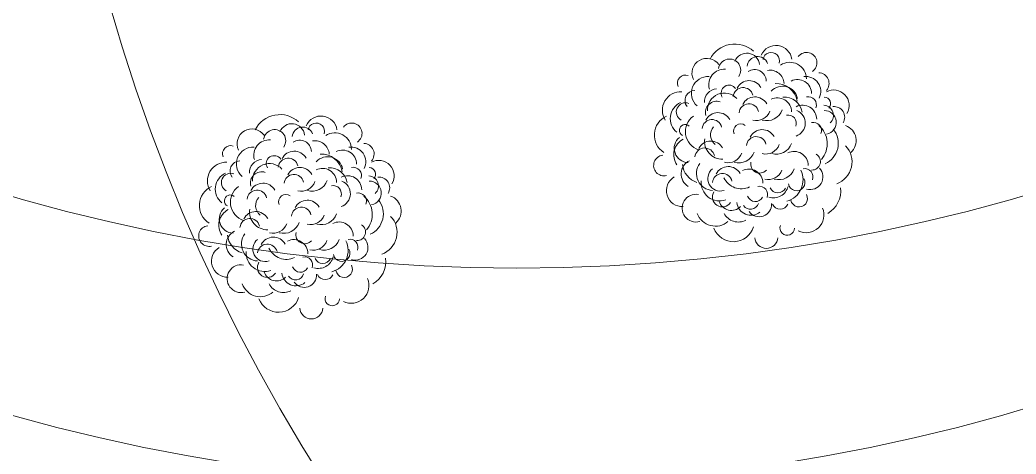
# Model space of a CAD drawing. Header units: millimetres. Extents: x 664 to 1534, y 1164 to 2765.
# Drawn here: x 724.49 to 732.79, y 1333.3 to 1336.91 of the extents above; entities that cross this region are included whole.
import ezdxf

# ---------------------------------------------------------------- set-up
doc = ezdxf.new("R2010")
doc.units = ezdxf.units.MM
doc.layers.add('Barra', color=9, linetype='Continuous', lineweight=9)
doc.layers.add('Jardim', color=92, linetype='Continuous', lineweight=20)

msp = doc.modelspace()

# ---------------------------------------------------------------- hatches: boundary and pattern name
at = {"layer": 'Jardim'}
h = msp.add_hatch(dxfattribs=at)
h.set_pattern_fill('GRASS', color=256, scale=0.04, angle=120, style=0)
h.set_pattern_definition([(210, (175.9079, -101.2197), (-0.26295997, -0.98137997), [0.1905, -1.24634]), (165, (175.9079, -101.2197), (-0.26296015, -0.98138064), [0.1905, -0.8255]), (255, (175.9079, -101.2197), (0.98138064, -0.26296015), [0.1905, -0.8255])])
edge = h.paths.add_edge_path()
edge.add_line((720.4807, 1355.4641), (727.4807, 1355.4641))
edge.add_line((727.4807, 1355.4641), (727.4807, 1359.2641))
edge.add_line((727.4807, 1359.2641), (763.261, 1359.2641))
edge.add_spline(control_points=[(763.261, 1359.2641), (762.538, 1359.8858), (760.7276, 1361.7391), (760.9005, 1364.5087), (761.0119, 1366.2941)], knot_values=[0, 0, 0, 0, 2.755825, 7.755327, 7.755327, 7.755327, 7.755327], degree=3, periodic=0)
edge.add_line((761.0119, 1366.2941), (761.0119, 1377.2941))
edge.add_line((761.0119, 1377.2941), (731.4807, 1377.2941))
edge.add_line((731.4807, 1377.2941), (731.4807, 1381.0441))
edge.add_line((731.4807, 1381.0441), (724.9807, 1381.0441))
edge.add_line((724.9807, 1381.0441), (710.9807, 1381.0441))
edge.add_arc((710.9807, 1380.0441), 1, 90, 180)
edge.add_line((709.9807, 1380.0441), (709.9807, 1342.4641))
edge.add_arc((708.9807, 1342.4641), 1, 270, 360, ccw=False)
edge.add_line((708.9807, 1341.4641), (704.9807, 1341.4641))
edge.add_arc((704.9807, 1340.4641), 1, 90, 180)
edge.add_line((703.9807, 1340.4641), (703.9807, 1331.7101))
edge.add_arc((704.9807, 1331.7101), 1, 180, 270)
edge.add_line((704.9807, 1330.7101), (709.9807, 1330.7101))
edge.add_line((709.9807, 1330.7101), (716.4807, 1342.4641))
edge.add_line((716.4807, 1342.4641), (720.4807, 1342.4641))
edge.add_line((720.4807, 1342.4641), (720.4807, 1355.4641))

# ---------------------------------------------------------------- linework, layer by layer
at = {"layer": 'Barra'}
for centre in [(728.6307, 1349.8434), (728.5507, 1348.0474), (735.4407, 1341.3641), (731.0625, 1341.2769), (739.6705, 1341.1441)]:
    msp.add_circle(centre, 15, dxfattribs=at)
at = {"layer": 'Jardim'}
for centre, radius, start, end in [((730.4469, 1336.4743), 0.2329, 48.28337, 152.85399), ((730.7889, 1336.562), 0.1338, 7.98267, 156.85447), ((730.5461, 1336.5251), 0.1065, 6.52948, 158.40049), ((730.6365, 1336.515), 0.0884, 21.16688, 173.9023), ((730.7489, 1336.5683), 0.0689, 342.93671, 170.05732), ((731.0438, 1336.5512), 0.0864, 303.6973, 143.09374), ((730.2131, 1336.4648), 0.1237, 35.1074, 205.13555), ((730.4027, 1336.4904), 0.0925, 325.40107, 171.55952), ((730.9038, 1336.4177), 0.1381, 359.92819, 123.51165), ((730.0368, 1336.381), 0.0684, 71.50625, 201.72963), ((730.2241, 1336.2972), 0.1399, 86.85597, 228.44396), ((730.3572, 1336.3695), 0.1282, 85.35064, 196.48032), ((730.6114, 1336.3982), 0.0969, 0.91964, 124.75563), ((730.7382, 1336.371), 0.1191, 4.1483, 99.37848), ((731.0378, 1336.3143), 0.1234, 332.72766, 97.98182), ((731.1425, 1336.3801), 0.0882, 318.88006, 88.31284), ((730.3986, 1336.2999), 0.066, 34.34073, 210.9284), ((730.5653, 1336.2906), 0.1126, 28.93752, 153.19587), ((730.8433, 1336.2292), 0.1277, 11.45563, 137.24534), ((730.795, 1336.2079), 0.1707, 8.24003, 94.09258), ((730.968, 1336.2949), 0.1174, 0.18665, 116.63362), ((729.9973, 1336.157), 0.1543, 86.99493, 212.24909), ((730.1154, 1336.2379), 0.0842, 92.37076, 216.90541), ((730.3003, 1336.2272), 0.1071, 93.3457, 183.39687), ((730.3595, 1336.1588), 0.1413, 42.65784, 182.21739), ((730.5156, 1336.2625), 0.0827, 13.77423, 173.72093), ((731.2692, 1336.1974), 0.1286, 328.98613, 117.91307), ((730.0554, 1336.0873), 0.1467, 114.45392, 230.90089), ((730.036, 1336.1421), 0.0769, 69.89615, 241.56931), ((730.2951, 1336.1374), 0.0942, 71.85538, 194.98483), ((730.5632, 1336.1271), 0.0827, 13.77423, 173.72093), ((730.6129, 1336.1552), 0.1126, 28.93752, 153.19587), ((730.8009, 1336.1427), 0.1174, 0.18665, 116.63362), ((730.858, 1336.115), 0.1509, 10.21959, 94.20456), ((731.0101, 1336.0816), 0.1174, 0.18665, 116.63362), ((731.058, 1336.2016), 0.0674, 338.10349, 102.63814), ((731.1821, 1336.1136), 0.085, 313.69062, 86.21275), ((731.1882, 1336.2119), 0.0547, 317.23898, 87.46236), ((726.6595, 1335.8875), 0.2329, 48.28337, 152.85399), ((727.0014, 1335.9752), 0.1338, 7.98267, 156.85447), ((729.9484, 1335.9512), 0.1727, 114.19546, 237.77892), ((730.1943, 1335.979), 0.1596, 125.7229, 251.51261), ((730.3054, 1336.0244), 0.1126, 28.93752, 153.19587), ((730.6243, 1336.1912), 0.1207, 255.95233, 339.93729), ((730.7127, 1336.2066), 0.1366, 253.97276, 339.82531), ((730.891, 1336.0495), 0.0674, 338.10349, 102.63814), ((730.9201, 1336.0496), 0.113, 288.39057, 67.95012), ((731.1914, 1336.0558), 0.099, 280.84013, 90.86829), ((731.2716, 1336.0989), 0.089, 328.29983, 96.12531), ((726.7587, 1335.9384), 0.1065, 6.52948, 158.40049), ((726.9614, 1335.9816), 0.0689, 342.93671, 170.05732), ((727.2564, 1335.9645), 0.0864, 303.6973, 143.09374), ((730.0329, 1335.9908), 0.0483, 46.36687, 243.34511), ((730.2557, 1335.9964), 0.0827, 13.77423, 173.72093), ((730.4951, 1335.9838), 0.0595, 51.56054, 204.14125), ((731.1001, 1335.9883), 0.0674, 338.10349, 102.63814), ((731.0178, 1335.8788), 0.1977, 318.76682, 49.8869), ((731.3229, 1335.9048), 0.1333, 311.61104, 69.97858), ((726.4257, 1335.878), 0.1237, 35.1074, 205.13555), ((726.6153, 1335.9037), 0.0925, 325.40107, 171.55952), ((726.8491, 1335.9283), 0.0884, 21.16688, 173.9023), ((727.1164, 1335.8309), 0.1381, 359.92819, 123.51165), ((730.3447, 1335.9511), 0.1004, 138.30862, 232.07705), ((730.6744, 1335.8829), 0.1126, 28.93752, 153.19587), ((731.1214, 1335.8821), 0.1864, 294.0161, 38.58672), ((726.2494, 1335.7942), 0.0684, 71.50625, 201.72963), ((726.5698, 1335.7828), 0.1282, 85.35064, 196.48032), ((726.824, 1335.8115), 0.0969, 0.91964, 124.75563), ((726.9507, 1335.7842), 0.1191, 4.1483, 99.37848), ((727.3551, 1335.7934), 0.0882, 318.88006, 88.31284), ((730.0868, 1335.7864), 0.1489, 118.41557, 213.64575), ((730.0605, 1335.8403), 0.1189, 129.86765, 268.31469), ((730.2461, 1335.7884), 0.1126, 28.93752, 153.19587), ((730.3425, 1335.8977), 0.148, 171.2184, 271.44284), ((730.6247, 1335.8549), 0.0827, 13.77423, 173.72093), ((730.7024, 1335.913), 0.1207, 255.95233, 339.93729), ((730.7908, 1335.9284), 0.1366, 253.97276, 339.82531), ((731.2298, 1335.7277), 0.1926, 289.53628, 43.89293), ((726.4367, 1335.7104), 0.1399, 86.85597, 228.44396), ((726.6112, 1335.7131), 0.066, 34.34073, 210.9284), ((726.7779, 1335.7038), 0.1126, 28.93752, 153.19587), ((727.0076, 1335.6212), 0.1707, 8.24003, 94.09258), ((727.1805, 1335.7082), 0.1174, 0.18665, 116.63362), ((727.2504, 1335.7276), 0.1234, 332.72766, 97.98182), ((729.8564, 1335.6972), 0.0861, 97.20398, 284.32459), ((730.1964, 1335.7604), 0.0827, 13.77423, 173.72093), ((730.3899, 1335.8411), 0.1207, 255.95233, 339.93729), ((730.4784, 1335.8565), 0.1366, 253.97276, 339.82531), ((730.9394, 1335.6971), 0.1174, 0.18665, 116.63362), ((731.0888, 1335.7305), 0.0707, 266.89962, 59.63503), ((726.2099, 1335.5702), 0.1543, 86.99493, 212.24909), ((726.3279, 1335.6512), 0.0842, 92.37076, 216.90541), ((726.5128, 1335.6404), 0.1071, 93.3457, 183.39687), ((726.5721, 1335.572), 0.1413, 42.65784, 182.21739), ((726.7282, 1335.6758), 0.0827, 13.77423, 173.72093), ((727.0559, 1335.6424), 0.1277, 11.45563, 137.24534), ((727.4817, 1335.6107), 0.1286, 328.98613, 117.91307), ((730.1208, 1335.6279), 0.1211, 115.18691, 239.0229), ((730.1813, 1335.7214), 0.1717, 185.46774, 252.96976), ((730.2672, 1335.6307), 0.1407, 143.20479, 267.46313), ((730.6528, 1335.7082), 0.0744, 165.82781, 318.40852), ((726.2679, 1335.5006), 0.1467, 114.45392, 230.90089), ((726.2486, 1335.5554), 0.0769, 69.89615, 241.56931), ((726.5077, 1335.5507), 0.0942, 71.85538, 194.98483), ((726.7758, 1335.5404), 0.0827, 13.77423, 173.72093), ((726.8255, 1335.5685), 0.1126, 28.93752, 153.19587), ((727.0135, 1335.556), 0.1174, 0.18665, 116.63362), ((727.0706, 1335.5283), 0.1509, 10.21959, 94.20456), ((727.2226, 1335.4948), 0.1174, 0.18665, 116.63362), ((727.2706, 1335.6149), 0.0674, 338.10349, 102.63814), ((727.3946, 1335.5268), 0.085, 313.69062, 86.21275), ((727.4008, 1335.6251), 0.0547, 317.23898, 87.46236), ((730.3247, 1335.5885), 0.1034, 128.0415, 287.9882), ((730.342, 1335.5478), 0.0827, 13.77423, 173.72093), ((730.3917, 1335.5759), 0.1126, 28.93752, 153.19587), ((730.5619, 1335.5503), 0.1174, 0.18665, 116.63362), ((730.7243, 1335.7004), 0.1207, 255.95233, 339.93729), ((730.8127, 1335.7159), 0.1366, 253.97276, 339.82531), ((730.8294, 1335.5786), 0.185, 285.48567, 25.71011), ((731.0295, 1335.6038), 0.0674, 338.10349, 102.63814), ((731.073, 1335.6039), 0.107, 253.7154, 42.58721), ((726.518, 1335.4377), 0.1126, 28.93752, 153.19587), ((726.8369, 1335.6045), 0.1207, 255.95233, 339.93729), ((726.9253, 1335.6199), 0.1366, 253.97276, 339.82531), ((727.1036, 1335.4627), 0.0674, 338.10349, 102.63814), ((727.1326, 1335.4629), 0.113, 288.39057, 67.95012), ((727.4039, 1335.469), 0.099, 280.84013, 90.86829), ((727.4841, 1335.5121), 0.089, 328.29983, 96.12531), ((730.0097, 1335.4883), 0.1332, 120.79675, 272.66776), ((730.3195, 1335.5567), 0.1541, 175.26901, 289.62566), ((730.4995, 1335.6616), 0.1581, 204.49955, 295.61964), ((730.9609, 1335.556), 0.0691, 189.43003, 28.82647), ((726.161, 1335.3644), 0.1727, 114.19546, 237.77892), ((726.2454, 1335.404), 0.0483, 46.36687, 243.34511), ((726.4069, 1335.3923), 0.1596, 125.7229, 251.51261), ((726.4683, 1335.4097), 0.0827, 13.77423, 173.72093), ((726.7076, 1335.3971), 0.0595, 51.56054, 204.14125), ((727.3127, 1335.4016), 0.0674, 338.10349, 102.63814), ((727.2303, 1335.2921), 0.1977, 318.76682, 49.8869), ((727.5355, 1335.318), 0.1333, 311.61104, 69.97858), ((730.123, 1335.3428), 0.1156, 79.66834, 285.82679), ((730.3422, 1335.436), 0.0826, 148.608, 325.19567), ((730.6166, 1335.4646), 0.068, 199.42335, 331.94549), ((730.652, 1335.457), 0.0674, 338.10349, 102.63814), ((730.7673, 1335.5537), 0.1255, 252.57589, 346.34432), ((730.8037, 1335.5403), 0.0706, 204.6128, 334.04557), ((730.9813, 1335.4215), 0.0691, 189.43003, 28.82647), ((731.113, 1335.4856), 0.2146, 299.73501, 7.23703), ((726.5573, 1335.3644), 0.1004, 138.30862, 232.07705), ((726.887, 1335.2962), 0.1126, 28.93752, 153.19587), ((727.334, 1335.2954), 0.1864, 294.0161, 38.58672), ((730.4181, 1335.4305), 0.1066, 197.34377, 315.71131), ((730.5805, 1335.4015), 0.1178, 186.12264, 309.2521), ((730.5765, 1335.4041), 0.0712, 214.03256, 341.85804), ((730.6492, 1335.3735), 0.1028, 214.71887, 3.6458), ((730.824, 1335.4058), 0.0706, 204.6128, 334.04557), ((726.2993, 1335.1997), 0.1489, 118.41557, 213.64575), ((726.273, 1335.2536), 0.1189, 129.86765, 268.31469), ((726.4587, 1335.2017), 0.1126, 28.93752, 153.19587), ((726.555, 1335.3109), 0.148, 171.2184, 271.44284), ((726.8373, 1335.2681), 0.0827, 13.77423, 173.72093), ((726.915, 1335.3262), 0.1207, 255.95233, 339.93729), ((727.0034, 1335.3417), 0.1366, 253.97276, 339.82531), ((730.2841, 1335.353), 0.1602, 199.61791, 310.74759), ((730.4756, 1335.3613), 0.1339, 207.61297, 297.66414), ((731.0396, 1335.2867), 0.1487, 244.13492, 22.58196), ((726.0689, 1335.1104), 0.0861, 97.20398, 284.32459), ((726.409, 1335.1736), 0.0827, 13.77423, 173.72093), ((726.6025, 1335.2543), 0.1207, 255.95233, 339.93729), ((726.691, 1335.2698), 0.1366, 253.97276, 339.82531), ((727.152, 1335.1103), 0.1174, 0.18665, 116.63362), ((727.3014, 1335.1437), 0.0707, 266.89962, 59.63503), ((727.4423, 1335.141), 0.1926, 289.53628, 43.89293), ((730.8823, 1335.178), 0.0604, 160.63414, 357.61238), ((726.3334, 1335.0412), 0.1211, 115.18691, 239.0229), ((726.3939, 1335.1347), 0.1717, 185.46774, 252.96976), ((726.4798, 1335.0439), 0.1407, 143.20479, 267.46313), ((726.8654, 1335.1215), 0.0744, 165.82781, 318.40852), ((730.4349, 1335.2385), 0.1749, 201.12324, 342.71123), ((726.5373, 1335.0017), 0.1034, 128.0415, 287.9882), ((726.5546, 1334.9611), 0.0827, 13.77423, 173.72093), ((726.6043, 1334.9891), 0.1126, 28.93752, 153.19587), ((726.7745, 1334.9636), 0.1174, 0.18665, 116.63362), ((726.9368, 1335.1137), 0.1207, 255.95233, 339.93729), ((727.0253, 1335.1291), 0.1366, 253.97276, 339.82531), ((727.042, 1334.9919), 0.185, 285.48567, 25.71011), ((727.2421, 1335.017), 0.0674, 338.10349, 102.63814), ((727.2855, 1335.0172), 0.107, 253.7154, 42.58721), ((730.7083, 1335.1038), 0.0961, 184.16342, 355.83658), ((726.2223, 1334.9016), 0.1332, 120.79675, 272.66776), ((726.5321, 1334.9699), 0.1541, 175.26901, 289.62566), ((726.7121, 1335.0748), 0.1581, 204.49955, 295.61964), ((727.1735, 1334.9693), 0.0691, 189.43003, 28.82647), ((726.3355, 1334.7561), 0.1156, 79.66834, 285.82679), ((726.5548, 1334.8493), 0.0826, 148.608, 325.19567), ((726.8645, 1334.8703), 0.0674, 338.10349, 102.63814), ((726.9799, 1334.967), 0.1255, 252.57589, 346.34432), ((727.0162, 1334.9536), 0.0706, 204.6128, 334.04557), ((727.1939, 1334.8348), 0.0691, 189.43003, 28.82647), ((727.3256, 1334.8988), 0.2146, 299.73501, 7.23703), ((726.6306, 1334.8438), 0.1066, 197.34377, 315.71131), ((726.7931, 1334.8147), 0.1178, 186.12264, 309.2521), ((726.7891, 1334.8174), 0.0712, 214.03256, 341.85804), ((726.8292, 1334.8778), 0.068, 199.42335, 331.94549), ((726.8617, 1334.7867), 0.1028, 214.71887, 3.6458), ((727.0366, 1334.819), 0.0706, 204.6128, 334.04557), ((726.4967, 1334.7663), 0.1602, 199.61791, 310.74759), ((726.6882, 1334.7745), 0.1339, 207.61297, 297.66414), ((727.2522, 1334.7), 0.1487, 244.13492, 22.58196), ((726.6475, 1334.6518), 0.1749, 201.12324, 342.71123), ((727.0949, 1334.5913), 0.0604, 160.63414, 357.61238), ((726.9208, 1334.5171), 0.0961, 184.16342, 355.83658)]:
    msp.add_arc(centre, radius, start, end, dxfattribs=at)

doc.saveas('drawing.dxf')
